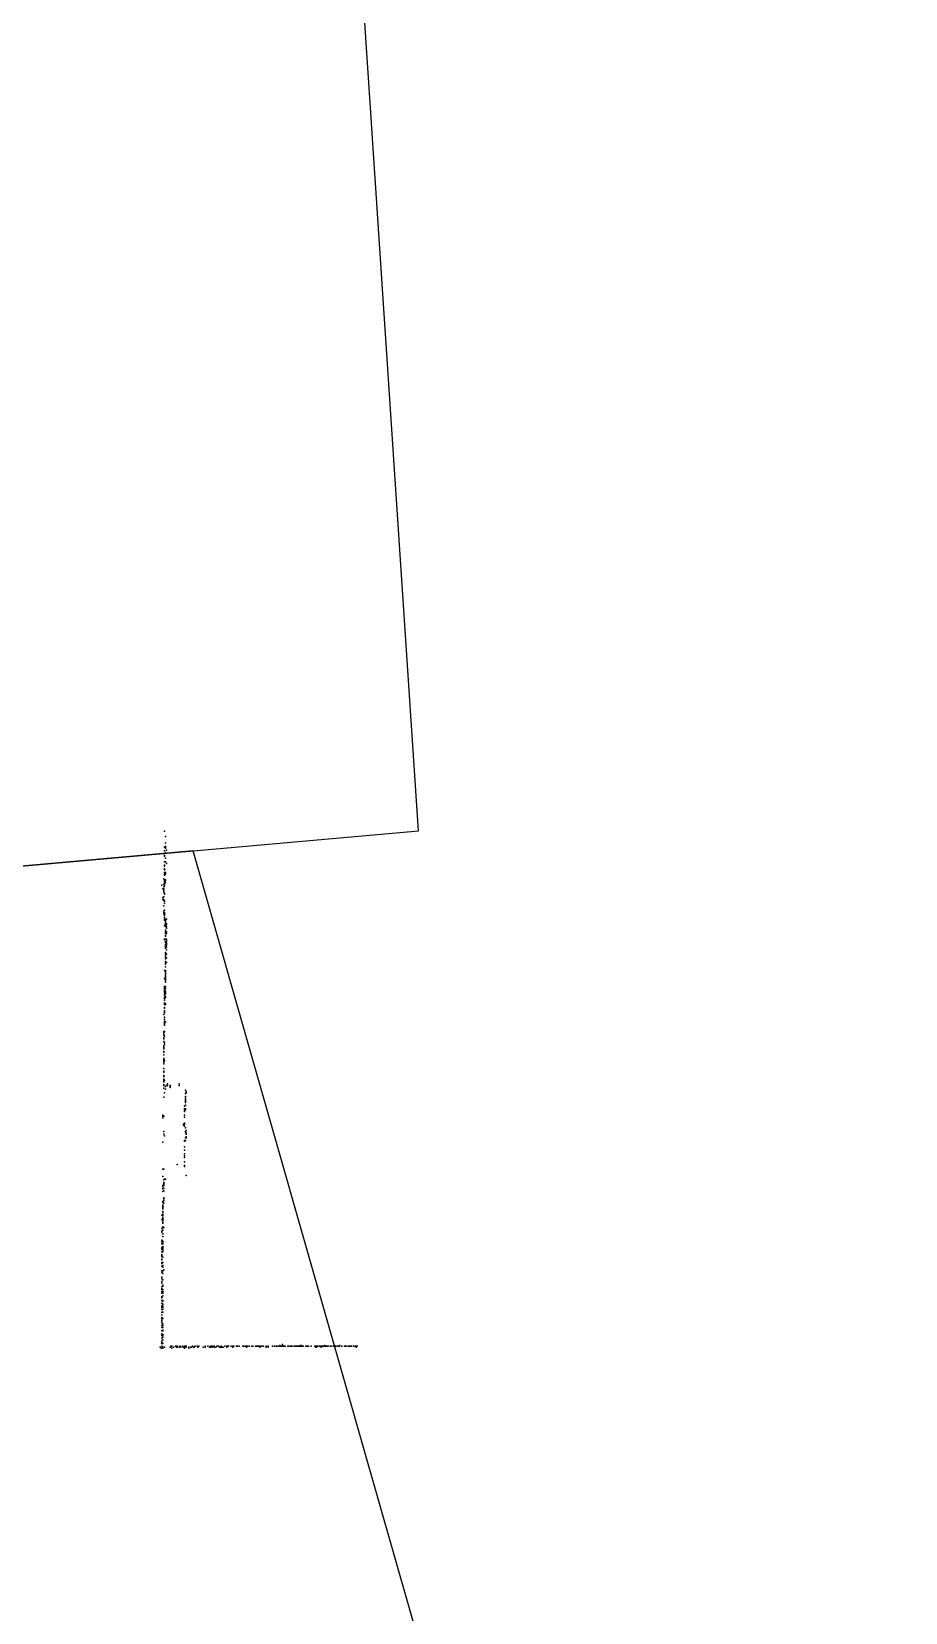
# Model space of a CAD drawing. Header units: metres. Extents: x -48 to 37.9, y -50 to 30.1.
# Drawn here: x 24.96 to 34.68, y -9.93 to 7.65 of the extents above; entities that cross this region are included whole.
import ezdxf

# ---------------------------------------------------------------- set-up
doc = ezdxf.new("R2010")
doc.units = ezdxf.units.M
doc.layers.add('NAVVIS-EMPRISE', color=5, linetype='Continuous')
doc.layers.add('NAVVIS-NUAGE-0', color=8, linetype='Continuous')

msp = doc.modelspace()

# ---------------------------------------------------------------- linework, layer by layer
at = {"layer": 'NAVVIS-EMPRISE'}
for points in [[(10.103, 10.345), (11.16, -2.849), (29.261, -1.24), (28.397, 11.776), (10.103, 10.345)], [(18.817, -2.169), (25.303, -24.031), (-3.254, -32.34), (-1.994, -36.421), (-0.562, -36.143), (0.347, -39.29), (34.675, -29.215), (26.752, -1.463), (18.817, -2.169)]]:
    msp.add_lwpolyline(points, close=True, dxfattribs=at)
at = {"layer": 'NAVVIS-NUAGE-0'}
for p in [(26.436, -1.243), (26.446, -1.303), (26.446, -1.373), (26.446, -1.373), (26.436, -1.423), (26.436, -1.463), (26.436, -1.493), (26.436, -1.493), (26.436, -1.513), (26.436, -1.523), (26.446, -1.413), (26.446, -1.413), (26.446, -1.423), (26.446, -1.433), (26.446, -1.483), (26.446, -1.543), (26.446, -1.543), (26.456, -1.453), (26.436, -1.583), (26.436, -1.623), (26.436, -1.633), (26.436, -1.663), (26.436, -1.673), (26.436, -1.703), (26.436, -1.723), (26.436, -1.723), (26.436, -1.733), (26.446, -1.583), (26.446, -1.583), (26.446, -1.583), (26.446, -1.703), (26.446, -1.723), (26.446, -1.723), (26.456, -1.603), (26.406, -1.843), (26.416, -1.883), (26.426, -1.773), (26.426, -1.833), (26.426, -1.863), (26.426, -1.863), (26.426, -1.883), (26.426, -1.903), (26.426, -1.903), (26.426, -1.923), (26.436, -1.783), (26.436, -1.793), (26.436, -1.803), (26.436, -1.823), (26.436, -1.833), (26.436, -1.853), (26.436, -1.933), (26.446, -1.783), (26.446, -1.793), (26.446, -1.793), (26.446, -1.813), (26.416, -1.983), (26.416, -2.003), (26.426, -1.973), (26.426, -1.973), (26.426, -1.973), (26.426, -2.003), (26.426, -2.013), (26.426, -2.073), (26.426, -2.073), (26.426, -2.073), (26.436, -1.943), (26.436, -2.023), (26.436, -2.023), (26.436, -2.043), (26.436, -2.043), (26.426, -2.133), (26.426, -2.133), (26.426, -2.153), (26.426, -2.163), (26.436, -2.123), (26.436, -2.123), (26.436, -2.153), (26.436, -2.163), (26.436, -2.173), (26.436, -2.183), (26.436, -2.183), (26.436, -2.203), (26.436, -2.223), (26.436, -2.233), (26.446, -2.223), (26.446, -2.233), (26.446, -2.243), (26.446, -2.243), (26.446, -2.263), (26.446, -2.263), (26.446, -2.273), (26.446, -2.273), (26.446, -2.283), (26.446, -2.283), (26.456, -2.223), (26.456, -2.273), (26.456, -2.283), (26.456, -2.283), (26.436, -2.293), (26.436, -2.443), (26.436, -2.453), (26.436, -2.453), (26.446, -2.293), (26.446, -2.303), (26.446, -2.303), (26.446, -2.343), (26.446, -2.363), (26.446, -2.383), (26.446, -2.403), (26.446, -2.413), (26.446, -2.443), (26.446, -2.443), (26.456, -2.303), (26.456, -2.323), (26.456, -2.363), (26.456, -2.363), (26.456, -2.383), (26.456, -2.443), (26.446, -2.473), (26.446, -2.473), (26.446, -2.483), (26.446, -2.483), (26.446, -2.503), (26.446, -2.503), (26.446, -2.513), (26.446, -2.513), (26.446, -2.523), (26.446, -2.533), (26.446, -2.543), (26.446, -2.543), (26.446, -2.593), (26.446, -2.593), (26.446, -2.603), (26.446, -2.603), (26.446, -2.623), (26.456, -2.463), (26.456, -2.463), (26.456, -2.473), (26.456, -2.493), (26.456, -2.503), (26.456, -2.513), (26.456, -2.533), (26.456, -2.563), (26.456, -2.613), (26.456, -2.613), (26.436, -2.793), (26.446, -2.643), (26.446, -2.663), (26.446, -2.693), (26.446, -2.713), (26.446, -2.723), (26.446, -2.753), (26.446, -2.793), (26.446, -2.793), (26.446, -2.803), (26.446, -2.803), (26.456, -2.653), (26.456, -2.653), (26.456, -2.703), (26.436, -2.883), (26.436, -2.973), (26.436, -2.973), (26.436, -2.983), (26.446, -2.823), (26.446, -2.833), (26.446, -2.853), (26.446, -2.863), (26.446, -2.873), (26.446, -2.873), (26.446, -2.893), (26.446, -2.903), (26.446, -2.903), (26.446, -2.903), (26.446, -2.923), (26.446, -2.973), (26.436, -2.993), (26.436, -3.003), (26.436, -3.013), (26.436, -3.023), (26.436, -3.023), (26.436, -3.033), (26.436, -3.053), (26.436, -3.053), (26.436, -3.073), (26.436, -3.093), (26.436, -3.103), (26.436, -3.123), (26.436, -3.153), (26.436, -3.153), (26.436, -3.163), (26.436, -3.163), (26.436, -3.163), (26.446, -2.993), (26.446, -2.993), (26.446, -3.023), (26.446, -3.023), (26.446, -3.043), (26.446, -3.053), (26.446, -3.053), (26.446, -3.053), (26.446, -3.083), (26.446, -3.093), (26.446, -3.163), (26.426, -3.283), (26.436, -3.173), (26.436, -3.203), (26.436, -3.213), (26.436, -3.243), (26.436, -3.253), (26.436, -3.253), (26.436, -3.263), (26.436, -3.313), (26.436, -3.333), (26.436, -3.333), (26.446, -3.173), (26.446, -3.173), (26.426, -3.473), (26.426, -3.473), (26.426, -3.483), (26.426, -3.503), (26.426, -3.513), (26.436, -3.343), (26.436, -3.363), (26.436, -3.373), (26.436, -3.383), (26.436, -3.393), (26.436, -3.403), (26.436, -3.403), (26.436, -3.473), (26.436, -3.473), (26.436, -3.473), (26.436, -3.473), (26.446, -3.363), (26.426, -3.543), (26.426, -3.553), (26.426, -3.583), (26.426, -3.633), (26.426, -3.643), (26.426, -3.653), (26.426, -3.653), (26.426, -3.663), (26.436, -3.523), (26.436, -3.523), (26.436, -3.593), (26.436, -3.593), (26.436, -3.613), (26.426, -3.693), (26.426, -3.693), (26.426, -3.703), (26.426, -3.733), (26.426, -3.773), (26.426, -3.783), (26.426, -3.793), (26.426, -3.793), (26.426, -3.793), (26.426, -3.793), (26.426, -3.803), (26.426, -3.813), (26.426, -3.833), (26.426, -3.833), (26.426, -3.833), (26.436, -3.793), (26.426, -3.883), (26.426, -3.913), (26.426, -3.923), (26.426, -3.963), (26.426, -3.973), (26.426, -3.973), (26.426, -4.003), (26.426, -4.003), (26.426, -4.013), (26.426, -4.013), (26.426, -4.023), (26.426, -4.033), (26.436, -4.013), (26.426, -4.063), (26.426, -4.073), (26.426, -4.103), (26.426, -4.203), (26.436, -4.153), (26.446, -4.083), (26.446, -4.113), (26.456, -4.073), (26.466, -4.053), (26.466, -4.073), (26.496, -4.073), (26.496, -4.083), (26.496, -4.093), (26.596, -4.053), (26.596, -4.073), (26.666, -4.123), (26.666, -4.163), (26.666, -4.193), (26.666, -4.193), (26.666, -4.213), (26.676, -4.143), (26.676, -4.153), (26.656, -4.303), (26.656, -4.333), (26.656, -4.333), (26.656, -4.343), (26.656, -4.363), (26.666, -4.233), (26.666, -4.243), (26.666, -4.253), (26.666, -4.263), (26.666, -4.293), (26.666, -4.293), (26.666, -4.333), (26.666, -4.343), (26.416, -4.403), (26.416, -4.413), (26.416, -4.433), (26.426, -4.413), (26.646, -4.503), (26.646, -4.513), (26.656, -4.403), (26.656, -4.403), (26.656, -4.403), (26.656, -4.403), (26.656, -4.423), (26.656, -4.493), (26.656, -4.493), (26.656, -4.503), (26.656, -4.523), (26.666, -4.543), (26.416, -4.703), (26.426, -4.583), (26.426, -4.613), (26.436, -4.633), (26.656, -4.683), (26.656, -4.683), (26.656, -4.693), (26.666, -4.583), (26.666, -4.593), (26.666, -4.653), (26.666, -4.683), (26.676, -4.573), (26.676, -4.603), (26.676, -4.613), (26.676, -4.643), (26.676, -4.653), (26.676, -4.653), (26.656, -4.753), (26.656, -4.793), (26.656, -4.793), (26.656, -4.793), (26.656, -4.833), (26.656, -4.853), (26.656, -4.873), (26.656, -4.923), (26.416, -5.003), (26.416, -5.083), (26.426, -5.003), (26.576, -4.953), (26.656, -4.963), (26.656, -4.973), (26.676, -5.073), (26.416, -5.183), (26.416, -5.193), (26.416, -5.213), (26.416, -5.223), (26.416, -5.253), (26.426, -5.123), (26.426, -5.153), (26.426, -5.153), (26.426, -5.153), (26.426, -5.163), (26.426, -5.173), (26.426, -5.183), (26.426, -5.183), (26.426, -5.213), (26.426, -5.243), (26.436, -5.113), (26.446, -5.113), (26.416, -5.363), (26.416, -5.373), (26.416, -5.403), (26.416, -5.413), (26.416, -5.413), (26.416, -5.413), (26.416, -5.423), (26.416, -5.433), (26.416, -5.433), (26.416, -5.443), (26.426, -5.323), (26.426, -5.333), (26.426, -5.353), (26.426, -5.383), (26.406, -5.513), (26.406, -5.563), (26.416, -5.473), (26.416, -5.483), (26.416, -5.503), (26.416, -5.503), (26.416, -5.513), (26.416, -5.523), (26.416, -5.543), (26.416, -5.553), (26.416, -5.553), (26.416, -5.553), (26.416, -5.563), (26.416, -5.573), (26.416, -5.573), (26.416, -5.593), (26.416, -5.593), (26.416, -5.593), (26.416, -5.593), (26.416, -5.603), (26.416, -5.603), (26.416, -5.603), (26.406, -5.663), (26.406, -5.693), (26.406, -5.703), (26.406, -5.793), (26.406, -5.793), (26.416, -5.643), (26.416, -5.653), (26.416, -5.653), (26.416, -5.683), (26.416, -5.683), (26.416, -5.723), (26.416, -5.723), (26.416, -5.723), (26.416, -5.723), (26.416, -5.753), (26.426, -5.653), (26.406, -5.813), (26.406, -5.833), (26.406, -5.873), (26.406, -5.883), (26.406, -5.883), (26.406, -5.893), (26.406, -5.923), (26.406, -5.953), (26.406, -5.953), (26.406, -5.963), (26.406, -5.963), (26.406, -5.973), (26.416, -5.803), (26.416, -5.803), (26.416, -5.803), (26.416, -5.823), (26.416, -5.833), (26.416, -5.863), (26.416, -5.863), (26.416, -5.873), (26.416, -5.873), (26.416, -5.873), (26.416, -5.893), (26.416, -5.903), (26.416, -5.923), (26.406, -6.003), (26.406, -6.013), (26.406, -6.043), (26.406, -6.053), (26.406, -6.083), (26.406, -6.133), (26.406, -6.153), (26.416, -5.983), (26.416, -6.043), (26.416, -6.073), (26.416, -6.073), (26.416, -6.093), (26.416, -6.133), (26.426, -6.123), (26.406, -6.203), (26.406, -6.223), (26.406, -6.253), (26.406, -6.273), (26.406, -6.313), (26.406, -6.313), (26.416, -6.163), (26.416, -6.233), (26.416, -6.293), (26.416, -6.303), (26.406, -6.333), (26.406, -6.343), (26.406, -6.363), (26.406, -6.363), (26.406, -6.383), (26.406, -6.423), (26.406, -6.433), (26.406, -6.433), (26.406, -6.433), (26.406, -6.463), (26.406, -6.493), (26.416, -6.343), (26.416, -6.363), (26.416, -6.363), (26.416, -6.363), (26.416, -6.373), (26.416, -6.383), (26.416, -6.413), (26.416, -6.463), (26.416, -6.473), (26.416, -6.473), (26.416, -6.503), (26.406, -6.523), (26.406, -6.543), (26.406, -6.563), (26.406, -6.593), (26.406, -6.623), (26.406, -6.653), (26.406, -6.663), (26.406, -6.663), (26.416, -6.513), (26.416, -6.533), (26.416, -6.543), (26.416, -6.563), (26.416, -6.593), (26.416, -6.663), (26.406, -6.683), (26.406, -6.693), (26.406, -6.713), (26.406, -6.713), (26.406, -6.743), (26.406, -6.763), (26.406, -6.803), (26.406, -6.833), (26.406, -6.833), (26.406, -6.853), (26.416, -6.723), (26.416, -6.743), (26.416, -6.763), (26.416, -6.793), (26.416, -6.793), (26.416, -6.803), (26.416, -6.843), (26.416, -6.853), (26.416, -6.853), (26.386, -6.983), (26.396, -6.993), (26.406, -6.883), (26.406, -6.913), (26.406, -6.933), (26.406, -6.943), (26.406, -6.973), (26.416, -6.873), (26.416, -6.903), (26.416, -6.943), (26.416, -6.983), (26.416, -6.993), (26.436, -6.983), (26.496, -6.983), (26.506, -6.973), (26.516, -6.973), (26.516, -6.993), (26.536, -6.983), (26.556, -6.973), (26.566, -6.973), (26.566, -6.983), (26.576, -6.973), (26.576, -6.973), (26.576, -6.983), (26.596, -6.983), (26.606, -6.973), (26.606, -6.973), (26.616, -6.983), (26.636, -6.973), (26.636, -6.973), (26.646, -6.983), (26.656, -6.973), (26.656, -6.983), (26.656, -6.993), (26.666, -6.973), (26.676, -6.973), (26.676, -6.973), (26.676, -6.983), (26.706, -6.983), (26.706, -6.983), (26.706, -6.993), (26.726, -6.983), (26.726, -6.983), (26.736, -6.983), (26.746, -6.973), (26.746, -6.973), (26.756, -6.983), (26.766, -6.983), (26.766, -6.983), (26.776, -6.973), (26.796, -6.973), (26.796, -6.973), (26.806, -6.983), (26.816, -6.973), (26.866, -6.983), (26.886, -6.973), (26.886, -6.973), (26.886, -6.983), (26.916, -6.973), (26.936, -6.983), (26.946, -6.973), (26.946, -6.983), (26.956, -6.973), (26.966, -6.983), (26.976, -6.973), (26.986, -6.973), (26.986, -6.973), (26.986, -6.983), (27.006, -6.983), (27.016, -6.973), (27.036, -6.973), (27.036, -6.973), (27.046, -6.983), (27.056, -6.983), (27.066, -6.973), (27.066, -6.983), (27.076, -6.983), (27.086, -6.983), (27.106, -6.973), (27.106, -6.973), (27.106, -6.973), (27.126, -6.973), (27.126, -6.973), (27.126, -6.973), (27.126, -6.983), (27.136, -6.973), (27.136, -6.973), (27.146, -6.973), (27.176, -6.973), (27.176, -6.973), (27.176, -6.973), (27.196, -6.973), (27.196, -6.983), (27.206, -6.973), (27.236, -6.973), (27.236, -6.973), (27.246, -6.973), (27.246, -6.973), (27.246, -6.973), (27.266, -6.973), (27.306, -6.973), (27.316, -6.973), (27.316, -6.973), (27.336, -6.973), (27.346, -6.973), (27.346, -6.973), (27.346, -6.983), (27.346, -6.983), (27.356, -6.973), (27.376, -6.973), (27.406, -6.973), (27.416, -6.973), (27.446, -6.973), (27.446, -6.973), (27.456, -6.973), (27.466, -6.973), (27.476, -6.973), (27.486, -6.973), (27.486, -6.973), (27.496, -6.983), (27.506, -6.973), (27.516, -6.973), (27.516, -6.973), (27.516, -6.973), (27.536, -6.973), (27.536, -6.973), (27.566, -6.973), (27.566, -6.973), (27.566, -6.983), (27.586, -6.973), (27.586, -6.983), (27.636, -6.973), (27.656, -6.973), (27.656, -6.973), (27.656, -6.973), (27.676, -6.973), (27.686, -6.973), (27.686, -6.973), (27.706, -6.973), (27.716, -6.963), (27.726, -6.973), (27.736, -6.973), (27.736, -6.973), (27.746, -6.953), (27.746, -6.973), (27.756, -6.973), (27.756, -6.973), (27.766, -6.973), (27.766, -6.973), (27.766, -6.973), (27.776, -6.973), (27.776, -6.973), (27.776, -6.973), (27.806, -6.973), (27.816, -6.973), (27.816, -6.973), (27.816, -6.973), (27.816, -6.973), (27.816, -6.973), (27.836, -6.973), (27.836, -6.973), (27.846, -6.973), (27.856, -6.973), (27.856, -6.973), (27.876, -6.973), (27.886, -6.973), (27.896, -6.973), (27.906, -6.973), (27.916, -6.973), (27.916, -6.973), (27.916, -6.973), (27.926, -6.973), (27.926, -6.973), (27.936, -6.973), (27.946, -6.963), (27.946, -6.973), (27.946, -6.973), (27.956, -6.963), (27.956, -6.973), (27.956, -6.973), (27.966, -6.973), (27.976, -6.973), (28.006, -6.973), (28.016, -6.973), (28.016, -6.973), (28.026, -6.973), (28.036, -6.973), (28.036, -6.973), (28.066, -6.973), (28.066, -6.973), (28.106, -6.973), (28.106, -6.973), (28.116, -6.973), (28.116, -6.983), (28.126, -6.973), (28.126, -6.973), (28.126, -6.983), (28.136, -6.973), (28.136, -6.973), (28.136, -6.973), (28.136, -6.973), (28.156, -6.973), (28.166, -6.973), (28.176, -6.973), (28.176, -6.973), (28.176, -6.973), (28.176, -6.983), (28.186, -6.973), (28.196, -6.973), (28.206, -6.973), (28.206, -6.973), (28.216, -6.963), (28.216, -6.973), (28.226, -6.973), (28.236, -6.973), (28.246, -6.973), (28.256, -6.973), (28.256, -6.973), (28.256, -6.973), (28.256, -6.973), (28.276, -6.973), (28.296, -6.973), (28.296, -6.973), (28.316, -6.973), (28.326, -6.963), (28.326, -6.973), (28.336, -6.973), (28.356, -6.973), (28.366, -6.973), (28.376, -6.973), (28.376, -6.973), (28.376, -6.973), (28.386, -6.963), (28.406, -6.973), (28.436, -6.973), (28.446, -6.973), (28.456, -6.973), (28.456, -6.973), (28.476, -6.973), (28.476, -6.973), (28.486, -6.973), (28.496, -6.973), (28.496, -6.973), (28.506, -6.973), (28.506, -6.973), (28.516, -6.973), (28.536, -6.973), (28.556, -6.973), (28.556, -6.973), (28.566, -6.973), (28.566, -6.983), (28.576, -6.973)]:
    msp.add_point(p, dxfattribs=at)

doc.saveas('drawing.dxf')
